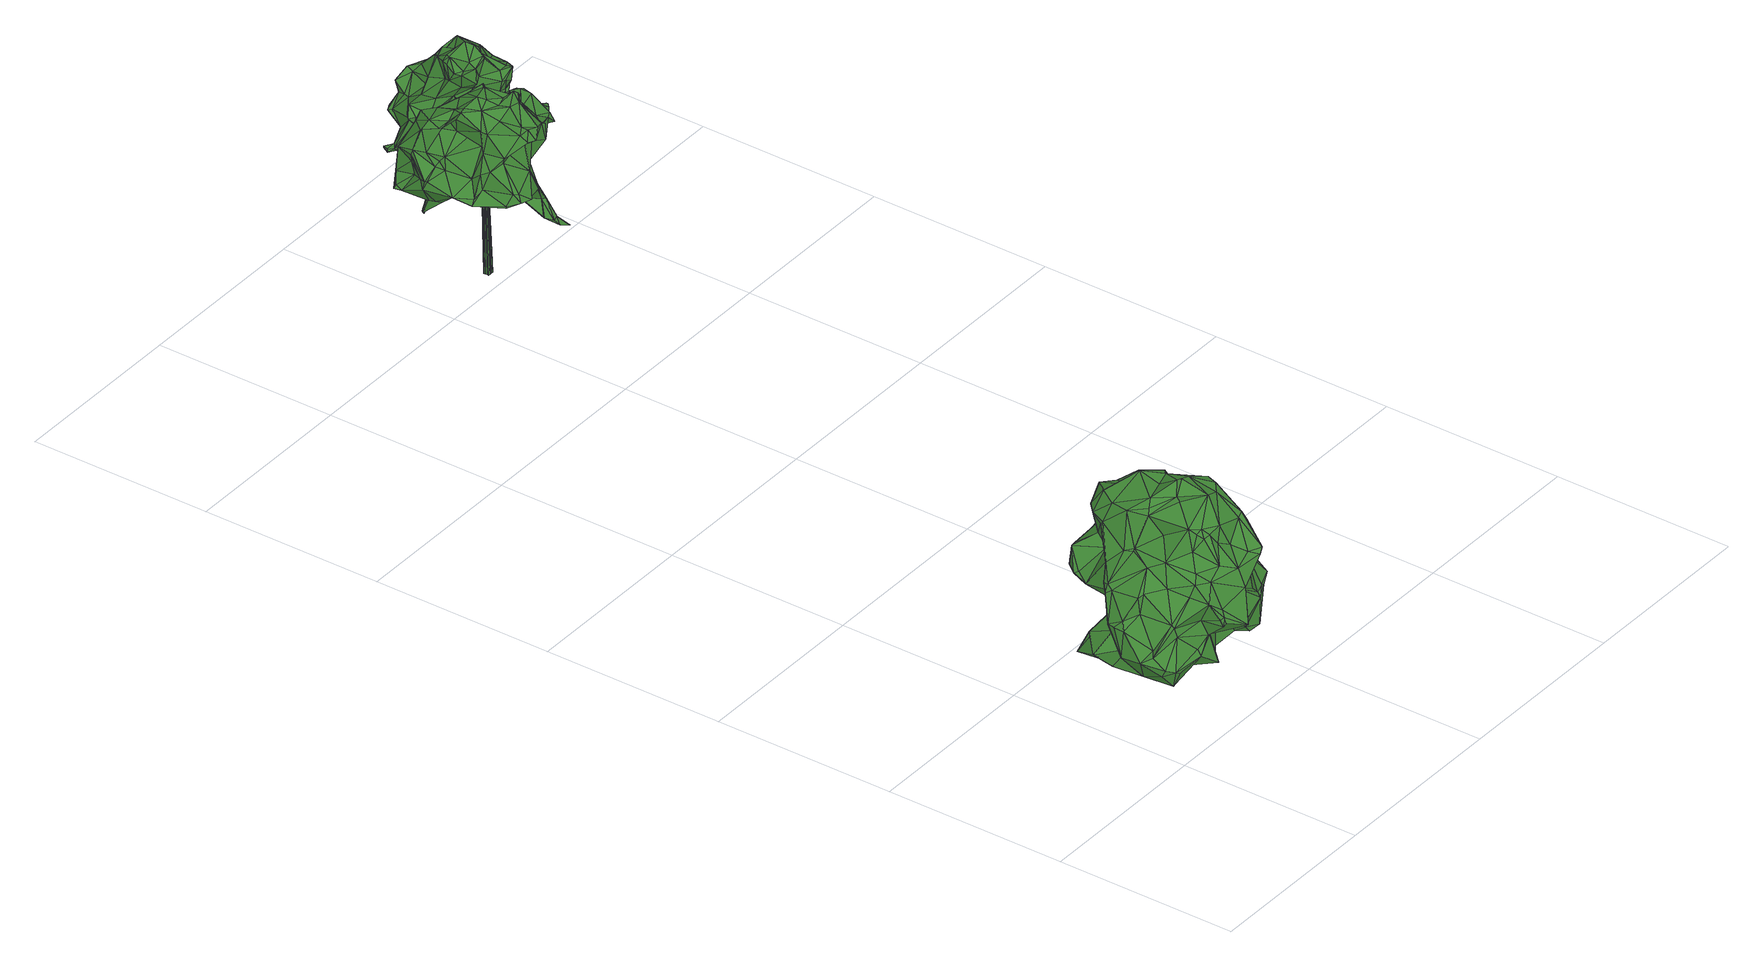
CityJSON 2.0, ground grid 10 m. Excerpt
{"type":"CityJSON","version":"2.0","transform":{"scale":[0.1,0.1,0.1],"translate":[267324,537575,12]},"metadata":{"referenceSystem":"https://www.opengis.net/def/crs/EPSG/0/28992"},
"CityObjects":{
"tree1":{"type":"SolitaryVegetationObject","attributes":{"gtid":351,"crown_width_m":9.29,"crown_median_z":18.69,"crown_r50_m":0.373,"crown_porosity":0.891,"trunk_H_m":5.78,"trunk_DBH_m":0.396,"trunk_radius_m":0.198,"trunk_base_height_m":12.91,"original_gtid":"392"},"geometry":[{"type":"Solid","lod":"3","boundaries":[[[[0,1,2]],[[3,4,5]],[[6,7,8]],[[5,4,9]],[[10,11,12]],[[13,14,15]],[[16,9,17]],[[16,5,9]],[[18,19,20]],[[21,22,23]],[[24,25,26]],[[27,28,29]],[[30,31,32]],[[33,34,35]],[[36,37,38]],[[39,40,41]],[[42,43,44]],[[45,46,47]],[[48,6,49]],[[50,51,52]],[[53,35,54]],[[9,4,21]],[[54,35,34]],[[3,55,21]],[[24,56,57]],[[19,18,58]],[[59,60,61]],[[62,63,64]],[[65,55,66]],[[66,55,3]],[[67,68,69]],[[67,69,70]],[[26,25,71]],[[72,71,25]],[[73,5,16]],[[73,74,75]],[[76,63,62]],[[77,23,78]],[[77,78,79]],[[57,61,24]],[[80,14,81]],[[45,82,62]],[[46,73,16]],[[83,48,49]],[[83,49,84]],[[85,86,87]],[[88,89,90]],[[91,92,93]],[[94,33,53]],[[92,91,15]],[[75,64,95]],[[87,96,97]],[[32,10,98]],[[99,100,101]],[[99,101,102]],[[103,104,105]],[[106,20,19]],[[45,62,74]],[[107,108,109]],[[110,111,112]],[[109,113,114]],[[2,115,116]],[[12,11,43]],[[117,118,119]],[[91,119,118]],[[73,46,74]],[[74,46,45]],[[71,102,104]],[[71,104,26]],[[120,121,99]],[[122,90,31]],[[14,123,92]],[[124,125,120]],[[126,127,67]],[[128,129,130]],[[15,118,54]],[[131,111,81]],[[36,132,83]],[[133,19,134]],[[19,133,106]],[[74,64,75]],[[74,62,64]],[[65,66,75]],[[135,106,136]],[[107,135,136]],[[137,57,56]],[[138,22,21]],[[138,21,55]],[[104,139,140]],[[141,142,39]],[[40,39,142]],[[143,144,145]],[[146,43,42]],[[147,18,148]],[[149,150,151]],[[56,152,153]],[[26,103,24]],[[154,57,137]],[[155,127,140]],[[56,24,103]],[[156,157,48]],[[14,92,15]],[[84,49,6]],[[147,58,18]],[[147,158,58]],[[159,158,147]],[[160,161,162]],[[42,163,164]],[[44,163,42]],[[128,45,47]],[[165,166,134]],[[6,8,84]],[[37,8,7]],[[167,108,72]],[[134,19,165]],[[32,98,30]],[[8,36,84]],[[168,88,122]],[[160,88,168]],[[110,169,28]],[[27,110,28]],[[36,8,37]],[[75,170,73]],[[96,171,38]],[[97,38,37]],[[96,38,97]],[[44,43,172]],[[171,96,87]],[[40,143,145]],[[158,144,173]],[[146,12,43]],[[84,36,83]],[[94,118,174]],[[80,81,27]],[[175,144,158]],[[28,149,29]],[[149,28,169]],[[29,176,80]],[[80,27,29]],[[177,178,179]],[[13,131,81]],[[180,181,65]],[[82,128,130]],[[138,114,113]],[[182,86,130]],[[183,1,184]],[[134,120,133]],[[185,186,119]],[[117,119,186]],[[39,41,187]],[[21,4,3]],[[61,60,79]],[[104,102,139]],[[124,120,134]],[[188,189,187]],[[187,124,39]],[[34,190,131]],[[17,30,191]],[[17,191,16]],[[177,52,51]],[[21,23,9]],[[81,14,13]],[[52,177,85]],[[54,34,192]],[[13,54,192]],[[172,90,89]],[[193,98,194]],[[156,195,157]],[[99,133,120]],[[196,145,144]],[[110,197,169]],[[52,198,50]],[[85,198,52]],[[59,79,60]],[[102,71,72]],[[140,105,104]],[[140,126,105]],[[162,69,68]],[[109,167,113]],[[116,199,200]],[[33,94,174]],[[191,193,47]],[[201,178,202]],[[201,202,41]],[[203,196,175]],[[203,175,178]],[[140,127,126]],[[50,198,204]],[[97,204,198]],[[2,50,115]],[[50,204,115]],[[203,145,196]],[[151,150,205]],[[20,206,148]],[[44,207,33]],[[89,207,44]],[[11,172,43]],[[164,208,209]],[[54,13,15]],[[122,210,168]],[[151,205,211]],[[70,69,161]],[[168,23,212]],[[44,172,89]],[[213,101,214]],[[179,76,62]],[[14,215,123]],[[17,216,31]],[[17,31,30]],[[11,32,172]],[[40,145,203]],[[2,217,50]],[[150,169,197]],[[218,100,205]],[[212,154,161]],[[218,205,150]],[[182,129,219]],[[82,45,128]],[[51,202,178]],[[10,12,194]],[[79,113,167]],[[220,25,24]],[[93,221,119]],[[93,119,91]],[[220,167,25]],[[18,20,148]],[[76,179,222]],[[178,222,179]],[[186,185,223]],[[189,224,211]],[[151,211,224]],[[26,104,103]],[[33,207,190]],[[199,6,48]],[[199,116,6]],[[141,166,165]],[[211,225,226]],[[186,223,227]],[[160,207,88]],[[228,207,160]],[[190,207,228]],[[151,224,149]],[[227,164,229]],[[227,223,164]],[[94,53,118]],[[176,189,157]],[[230,108,107]],[[177,51,178]],[[116,7,6]],[[204,37,115]],[[75,231,65]],[[232,175,158]],[[106,133,136]],[[233,136,133]],[[27,111,110]],[[78,113,79]],[[32,31,90]],[[102,233,99]],[[233,133,99]],[[168,212,160]],[[131,192,234]],[[13,192,131]],[[191,98,193]],[[11,10,32]],[[172,32,90]],[[211,125,189]],[[187,189,125]],[[235,200,157]],[[227,229,163]],[[132,36,93]],[[209,185,221]],[[223,185,209]],[[161,69,162]],[[132,93,92]],[[177,236,130]],[[65,231,180]],[[171,237,38]],[[87,97,198]],[[87,198,85]],[[175,196,144]],[[102,101,139]],[[137,153,154]],[[238,109,180]],[[204,97,37]],[[33,190,34]],[[130,236,82]],[[183,184,188]],[[163,44,117]],[[2,1,217]],[[105,239,103]],[[152,103,239]],[[157,240,235]],[[152,70,153]],[[126,70,152]],[[153,70,154]],[[212,23,77]],[[212,77,79]],[[50,217,51]],[[156,215,241]],[[88,207,89]],[[103,152,56]],[[179,236,177]],[[123,83,242]],[[83,132,242]],[[80,156,241]],[[163,117,186]],[[227,163,186]],[[164,163,229]],[[63,76,243]],[[102,72,233]],[[72,136,233]],[[124,134,166]],[[124,166,39]],[[109,135,107]],[[243,159,244]],[[232,243,76]],[[232,76,175]],[[114,181,109]],[[114,138,181]],[[135,109,238]],[[10,194,98]],[[215,80,241]],[[215,14,80]],[[193,194,12]],[[193,12,128]],[[160,212,161]],[[228,160,162]],[[228,162,190]],[[176,195,80]],[[17,9,216]],[[0,2,116]],[[128,47,193]],[[48,83,123]],[[88,90,122]],[[135,206,106]],[[106,206,20]],[[56,153,137]],[[138,113,78]],[[76,222,175]],[[23,210,216]],[[62,82,179]],[[41,202,1]],[[1,202,217]],[[51,217,202]],[[92,242,132]],[[123,242,92]],[[82,236,179]],[[116,115,7]],[[0,245,1]],[[164,237,42]],[[209,237,164]],[[42,237,171]],[[146,42,171]],[[140,246,155]],[[150,246,214]],[[150,214,218]],[[246,150,197]],[[246,197,155]],[[223,208,164]],[[173,141,165]],[[173,165,58]],[[19,58,165]],[[158,173,58]],[[63,243,64]],[[159,243,158]],[[142,173,143]],[[142,143,40]],[[144,143,173]],[[219,129,128]],[[232,158,243]],[[148,231,147]],[[180,231,148]],[[55,65,181]],[[109,181,180]],[[36,247,221]],[[38,247,36]],[[209,247,237]],[[38,237,247]],[[180,148,238]],[[55,181,138]],[[135,238,206]],[[148,206,238]],[[171,219,146]],[[131,190,162]],[[131,162,68]],[[183,41,1]],[[80,195,156]],[[230,136,72]],[[230,107,136]],[[29,224,176]],[[23,22,78]],[[34,234,192]],[[131,234,34]],[[230,72,108]],[[248,118,117]],[[91,118,15]],[[209,208,223]],[[175,222,178]],[[154,70,161]],[[201,40,203]],[[221,185,119]],[[189,188,157]],[[213,249,140]],[[214,249,213]],[[173,142,141]],[[141,39,166]],[[183,188,187]],[[221,93,36]],[[37,7,115]],[[205,100,225]],[[205,225,211]],[[182,219,171]],[[68,67,131]],[[140,139,101]],[[213,140,101]],[[154,212,59]],[[214,101,218]],[[100,218,101]],[[178,201,203]],[[70,250,67]],[[126,67,250]],[[70,126,250]],[[176,157,195]],[[156,123,215]],[[48,123,156]],[[248,117,44]],[[33,35,53]],[[72,25,167]],[[251,125,226]],[[120,125,251]],[[118,53,54]],[[176,224,189]],[[149,224,29]],[[149,169,150]],[[61,167,220]],[[61,220,24]],[[33,174,44]],[[246,249,214]],[[246,140,249]],[[79,167,61]],[[167,109,108]],[[221,247,209]],[[130,86,177]],[[85,177,86]],[[130,129,182]],[[171,86,182]],[[87,86,171]],[[157,188,240]],[[61,57,59]],[[100,120,225]],[[138,78,22]],[[183,187,41]],[[41,40,201]],[[23,216,9]],[[81,111,27]],[[131,67,111]],[[12,146,219]],[[219,128,12]],[[31,210,122]],[[168,210,23]],[[31,216,210]],[[212,79,59]],[[75,66,170]],[[127,112,67]],[[67,112,111]],[[112,197,110]],[[48,157,200]],[[199,48,200]],[[16,191,46]],[[30,98,191]],[[200,0,116]],[[240,188,184]],[[200,235,0]],[[154,59,57]],[[191,47,46]],[[3,5,170]],[[3,170,66]],[[120,100,121]],[[99,121,100]],[[73,170,5]],[[159,147,244]],[[243,244,64]],[[64,244,95]],[[95,244,231]],[[75,95,231]],[[152,239,126]],[[231,244,147]],[[105,126,239]],[[225,120,226]],[[120,251,226]],[[226,125,211]],[[124,187,125]],[[112,127,155]],[[112,155,197]],[[248,174,118]],[[44,174,248]],[[0,235,245]],[[245,184,1]],[[245,235,184]],[[240,184,235]],[[252,253,254]],[[252,254,255]],[[255,254,256]],[[255,256,257]],[[256,254,258]],[[256,258,257]],[[254,253,259]],[[254,259,258]],[[259,253,260]],[[259,260,258]],[[258,260,261]],[[258,261,257]],[[260,253,262]],[[260,262,261]],[[261,262,263]],[[261,263,257]],[[263,262,264]],[[263,264,257]],[[262,253,265]],[[262,265,264]],[[264,265,266]],[[264,266,257]],[[265,253,267]],[[265,267,266]],[[266,267,268]],[[266,268,257]],[[267,253,269]],[[267,269,268]],[[268,269,270]],[[268,270,257]],[[269,253,271]],[[269,271,270]],[[270,271,272]],[[270,272,257]],[[272,271,273]],[[272,273,257]],[[271,253,274]],[[271,274,273]],[[273,274,275]],[[273,275,257]],[[274,253,276]],[[274,276,275]],[[275,276,277]],[[275,277,257]],[[276,253,278]],[[276,278,277]],[[277,278,279]],[[277,279,257]],[[278,253,252]],[[278,252,279]],[[279,252,255]],[[279,255,257]]]]}]},
"tree2":{"type":"SolitaryVegetationObject","attributes":{"gtid":387,"crown_width_m":6.81,"crown_median_z":19.6,"crown_r50_m":0.317,"crown_porosity":0.901,"trunk_H_m":6.36,"trunk_DBH_m":0.301,"trunk_radius_m":0.151,"trunk_base_height_m":13.24,"original_gtid":"434"},"geometry":[{"type":"MultiSurface","lod":"3","boundaries":[[[280,281,282]],[[283,284,285]],[[286,287,288]],[[289,290,291]],[[292,293,294]],[[295,296,297]],[[298,299,300]],[[301,302,303]],[[304,305,306]],[[307,308,309]],[[282,281,310]],[[290,311,291]],[[312,313,314]],[[315,299,316]],[[317,318,294]],[[319,320,321]],[[322,323,324]],[[325,326,312]],[[295,327,296]],[[328,292,329]],[[330,331,332]],[[333,334,335]],[[336,337,338]],[[339,287,298]],[[340,298,287]],[[294,293,317]],[[336,341,342]],[[343,344,345]],[[346,317,293]],[[347,294,348]],[[349,341,350]],[[351,352,353]],[[344,354,355]],[[334,280,335]],[[356,329,292]],[[357,358,359]],[[360,361,356]],[[302,362,303]],[[363,364,365]],[[342,341,349]],[[366,317,346]],[[367,340,368]],[[340,367,316]],[[333,369,334]],[[333,299,369]],[[370,346,328]],[[370,328,371]],[[307,372,308]],[[306,305,373]],[[356,374,360]],[[375,360,374]],[[339,300,376]],[[377,360,375]],[[377,375,310]],[[299,333,300]],[[378,379,380]],[[288,381,382]],[[369,281,334]],[[303,383,384]],[[322,385,323]],[[386,387,320]],[[331,380,379]],[[332,331,379]],[[354,325,388]],[[389,388,325]],[[352,390,391]],[[392,324,393]],[[340,287,286]],[[335,394,376]],[[323,395,396]],[[347,397,398]],[[281,280,334]],[[399,400,326]],[[401,402,403]],[[345,344,355]],[[317,378,404]],[[300,335,376]],[[300,333,335]],[[405,318,404]],[[406,407,408]],[[291,409,384]],[[410,411,412]],[[413,392,396]],[[302,414,415]],[[310,375,416]],[[378,317,366]],[[378,366,417]],[[396,393,324]],[[323,396,324]],[[299,418,369]],[[380,419,420]],[[363,358,421]],[[417,422,378]],[[423,424,425]],[[423,425,280]],[[338,350,341]],[[374,356,426]],[[326,313,312]],[[328,346,293]],[[328,293,292]],[[427,428,390]],[[427,429,428]],[[346,370,430]],[[336,338,341]],[[364,421,365]],[[306,431,398]],[[432,288,382]],[[318,405,348]],[[392,433,324]],[[392,393,396]],[[434,371,322]],[[351,353,283]],[[351,422,352]],[[415,303,362]],[[297,435,295]],[[355,412,345]],[[345,412,343]],[[343,412,411]],[[436,437,424]],[[302,415,362]],[[285,284,438]],[[392,413,319]],[[439,315,440]],[[441,442,443]],[[444,445,350]],[[446,434,319]],[[447,448,360]],[[355,290,388]],[[328,448,371]],[[287,339,449]],[[287,449,288]],[[446,371,434]],[[446,450,371]],[[451,452,372]],[[453,454,455]],[[430,370,450]],[[410,325,411]],[[456,402,401]],[[399,290,289]],[[415,399,303]],[[430,454,346]],[[453,455,457]],[[453,457,427]],[[421,364,363]],[[289,291,383]],[[291,384,383]],[[433,392,319]],[[297,296,458]],[[459,375,304]],[[291,311,460]],[[401,461,309]],[[378,380,420]],[[373,305,356]],[[301,303,384]],[[356,305,304]],[[462,458,463]],[[297,458,462]],[[464,465,452]],[[466,398,467]],[[348,405,330]],[[288,376,468]],[[443,469,332]],[[458,365,470]],[[471,326,456]],[[432,382,357]],[[408,472,406]],[[469,330,332]],[[301,473,414]],[[430,450,455]],[[282,416,337]],[[310,416,282]],[[432,286,288]],[[459,304,474]],[[357,382,381]],[[437,436,342]],[[475,386,314]],[[463,473,462]],[[366,454,417]],[[336,342,436]],[[310,476,377]],[[477,451,464]],[[447,360,377]],[[447,377,323]],[[410,388,290]],[[412,388,410]],[[460,478,479]],[[399,415,400]],[[480,308,403]],[[481,452,482]],[[343,411,344]],[[483,283,353]],[[420,419,331]],[[298,340,299]],[[326,410,290]],[[326,290,399]],[[354,411,325]],[[409,291,460]],[[437,484,424]],[[389,424,484]],[[455,454,430]],[[307,386,372]],[[475,372,386]],[[375,374,304]],[[368,440,315]],[[462,435,297]],[[380,331,419]],[[428,387,386]],[[428,386,307]],[[398,431,347]],[[373,347,431]],[[438,284,483]],[[483,284,283]],[[485,486,452]],[[485,452,389]],[[444,350,467]],[[357,487,463]],[[488,463,487]],[[285,438,441]],[[285,441,443]],[[408,444,472]],[[480,403,487]],[[381,480,487]],[[489,381,468]],[[473,456,401]],[[352,453,427]],[[396,440,368]],[[301,456,473]],[[490,388,491]],[[401,456,461]],[[460,479,492]],[[460,492,409]],[[308,401,403]],[[348,294,318]],[[395,440,396]],[[439,440,395]],[[459,416,375]],[[443,472,469]],[[472,467,469]],[[444,467,472]],[[405,404,493]],[[282,423,280]],[[316,367,315]],[[368,315,367]],[[459,466,416]],[[490,452,451]],[[368,340,494]],[[398,397,467]],[[467,397,330]],[[482,452,486]],[[346,454,366]],[[427,390,352]],[[416,495,337]],[[352,422,453]],[[311,451,477]],[[490,451,311]],[[450,370,371]],[[433,319,434]],[[369,418,476]],[[328,329,361]],[[473,463,488]],[[374,426,304]],[[446,455,450]],[[455,446,496]],[[386,480,489]],[[489,480,381]],[[288,468,381]],[[381,487,357]],[[386,489,468]],[[386,468,314]],[[455,496,457]],[[416,466,495]],[[411,354,344]],[[390,497,498]],[[329,356,361]],[[448,328,361]],[[464,460,477]],[[311,477,460]],[[406,472,499]],[[451,372,464]],[[445,408,481]],[[496,429,427]],[[321,429,496]],[[357,463,470]],[[469,467,330]],[[391,390,498]],[[391,498,353]],[[462,320,435]],[[462,401,308]],[[309,308,401]],[[398,466,306]],[[459,306,466]],[[413,396,368]],[[351,379,422]],[[500,327,295]],[[422,379,378]],[[321,320,387]],[[402,487,403]],[[490,491,452]],[[319,413,320]],[[435,320,413]],[[496,446,321]],[[319,321,446]],[[434,322,433]],[[371,385,322]],[[324,433,322]],[[315,418,299]],[[439,418,315]],[[435,501,295]],[[385,447,323]],[[480,386,320]],[[385,448,447]],[[371,448,385]],[[377,418,439]],[[377,476,418]],[[431,306,373]],[[408,407,481]],[[443,499,472]],[[332,502,443]],[[379,502,332]],[[406,499,478]],[[283,502,351]],[[285,502,283]],[[285,443,502]],[[309,461,492]],[[351,502,379]],[[390,478,497]],[[358,363,365]],[[331,330,405]],[[405,493,331]],[[448,361,360]],[[330,397,348]],[[492,479,478]],[[479,442,498]],[[497,478,479]],[[327,286,432]],[[500,286,327]],[[500,340,286]],[[281,369,476]],[[281,476,310]],[[376,288,449]],[[376,449,339]],[[471,401,313]],[[335,425,394]],[[424,394,425]],[[456,461,471]],[[461,401,471]],[[471,313,326]],[[421,470,365]],[[496,427,457]],[[399,289,383]],[[399,383,303]],[[473,401,462]],[[488,503,414]],[[301,414,302]],[[415,414,503]],[[488,402,456]],[[480,504,308]],[[326,325,410]],[[456,326,400]],[[503,456,400]],[[503,488,456]],[[415,503,400]],[[280,425,335]],[[292,373,356]],[[347,373,294]],[[292,294,373]],[[317,404,318]],[[482,349,445]],[[314,468,376]],[[314,394,424]],[[488,487,402]],[[338,337,495]],[[327,365,296]],[[365,458,296]],[[387,428,429]],[[321,387,429]],[[490,311,290]],[[355,490,290]],[[473,488,414]],[[355,354,388]],[[443,442,499]],[[390,428,478]],[[307,478,428]],[[422,417,453]],[[282,505,423]],[[432,359,327]],[[337,336,505]],[[337,505,282]],[[355,388,490]],[[377,395,323]],[[452,407,464]],[[389,325,312]],[[357,359,432]],[[452,481,407]],[[424,423,505]],[[424,505,436]],[[436,505,336]],[[467,506,466]],[[466,506,495]],[[506,338,495]],[[506,350,338]],[[467,350,506]],[[314,424,507]],[[483,441,438]],[[377,439,395]],[[304,426,356]],[[444,408,445]],[[445,481,482]],[[475,314,313]],[[389,491,388]],[[452,491,389]],[[492,461,409]],[[384,409,461]],[[384,461,301]],[[424,389,507]],[[453,417,454]],[[349,484,342]],[[349,482,484]],[[342,484,437]],[[482,486,484]],[[306,474,304]],[[459,474,306]],[[358,357,470]],[[358,470,421]],[[458,470,463]],[[372,465,464]],[[452,465,372]],[[314,376,394]],[[331,508,420]],[[352,391,353]],[[493,508,331]],[[378,508,493]],[[299,340,316]],[[300,339,298]],[[295,501,500]],[[348,397,347]],[[498,442,483]],[[441,483,442]],[[320,504,480]],[[320,462,504]],[[309,509,307]],[[478,307,509]],[[492,509,309]],[[492,478,509]],[[420,508,378]],[[313,372,475]],[[483,353,498]],[[406,478,510]],[[464,406,510]],[[464,510,460]],[[460,510,478]],[[494,501,413]],[[494,413,368]],[[340,501,494]],[[500,501,340]],[[365,327,359]],[[365,359,358]],[[350,445,349]],[[462,308,504]],[[493,404,378]],[[308,372,401]],[[313,401,372]],[[355,388,412]],[[485,511,486]],[[486,511,484]],[[484,511,485]],[[484,485,389]],[[501,435,512]],[[413,512,435]],[[501,512,413]],[[479,498,497]],[[478,499,442]],[[478,442,479]],[[314,507,312]],[[312,507,389]],[[406,464,407]],[[301,461,456]],[[513,514,515]],[[513,515,516]],[[515,514,517]],[[515,517,516]],[[514,518,519]],[[514,519,517]],[[519,518,520]],[[519,520,517]],[[517,520,521]],[[517,521,516]],[[520,518,522]],[[520,522,521]],[[521,522,523]],[[521,523,516]],[[522,518,524]],[[522,524,523]],[[524,518,525]],[[524,525,523]],[[523,525,526]],[[523,526,516]],[[525,518,527]],[[525,527,526]],[[526,527,528]],[[526,528,516]],[[527,518,529]],[[527,529,528]],[[529,518,530]],[[529,530,528]],[[528,530,531]],[[528,531,516]],[[531,530,532]],[[531,532,516]],[[530,518,533]],[[530,533,532]],[[532,533,534]],[[532,534,516]],[[533,518,535]],[[533,535,534]],[[535,518,536]],[[535,536,534]],[[536,518,514]],[[536,514,534]],[[534,514,513]],[[534,513,516]]]}]},
"tree3":{"type":"SolitaryVegetationObject","attributes":{"gtid":416,"crown_width_m":6.06,"crown_median_z":17.78,"crown_r50_m":0.305,"crown_porosity":0.917,"trunk_H_m":4.69,"trunk_DBH_m":0.214,"trunk_radius_m":0.107,"trunk_base_height_m":13.09,"original_gtid":"472"},"geometry":[{"type":"MultiSurface","lod":"3","boundaries":[[[537,538,539]],[[540,541,542]],[[543,542,541]],[[544,545,546]],[[544,546,547]],[[548,549,550]],[[551,552,553]],[[554,546,545]],[[555,556,557]],[[558,559,560]],[[561,562,563]],[[564,562,561]],[[565,566,567]],[[541,566,565]],[[568,569,555]],[[570,571,572]],[[573,574,538]],[[575,576,577]],[[578,579,580]],[[581,582,583]],[[584,585,586]],[[587,585,584]],[[588,589,590]],[[591,589,588]],[[592,593,594]],[[571,595,596]],[[572,597,570]],[[598,599,600]],[[601,600,599]],[[597,602,603]],[[604,605,606]],[[605,538,606]],[[607,608,591]],[[609,610,581]],[[579,578,611]],[[612,613,614]],[[615,614,613]],[[616,617,618]],[[617,616,619]],[[620,546,621]],[[622,623,624]],[[622,624,625]],[[626,627,628]],[[598,629,630]],[[631,632,567]],[[554,578,633]],[[634,635,636]],[[637,636,635]],[[638,639,640]],[[634,639,638]],[[542,625,553]],[[606,538,574]],[[539,641,642]],[[643,572,644]],[[598,630,645]],[[646,647,648]],[[570,647,646]],[[649,627,626]],[[650,651,583]],[[641,539,605]],[[652,552,551]],[[653,552,652]],[[582,650,583]],[[654,558,655]],[[640,656,657]],[[578,580,633]],[[595,658,659]],[[653,652,660]],[[604,631,653]],[[661,662,549]],[[663,664,665]],[[545,666,611]],[[667,611,666]],[[615,668,614]],[[538,537,573]],[[625,542,622]],[[549,662,669]],[[670,661,548]],[[671,660,652]],[[672,673,674]],[[675,676,677]],[[678,679,680]],[[601,629,600]],[[558,681,682]],[[672,683,673]],[[545,544,666]],[[684,666,544]],[[617,685,686]],[[682,633,687]],[[595,688,689]],[[690,638,646]],[[640,657,658]],[[640,658,689]],[[578,554,545]],[[638,640,689]],[[691,674,629]],[[672,674,691]],[[692,693,694]],[[695,590,696]],[[697,698,665]],[[699,700,701]],[[689,658,595]],[[702,703,704]],[[657,569,658]],[[658,569,568]],[[705,706,680]],[[656,556,555]],[[556,707,708]],[[553,625,548]],[[614,668,709]],[[602,573,537]],[[553,548,550]],[[611,578,545]],[[710,711,712]],[[629,601,599]],[[713,714,577]],[[577,707,713]],[[674,630,629]],[[690,634,638]],[[569,657,656]],[[637,679,636]],[[634,636,679]],[[621,681,558]],[[704,715,716]],[[621,546,554]],[[576,624,623]],[[667,666,564]],[[667,602,539]],[[537,539,602]],[[670,548,717]],[[718,719,720]],[[618,721,722]],[[716,560,559]],[[723,543,565]],[[723,565,724]],[[549,548,661]],[[701,592,594]],[[577,725,707]],[[604,574,643]],[[606,574,604]],[[726,724,632]],[[727,650,728]],[[727,729,650]],[[620,560,730]],[[675,609,676]],[[699,701,594]],[[632,724,567]],[[565,543,541]],[[731,732,702]],[[733,720,734]],[[618,722,544]],[[735,736,737]],[[735,738,736]],[[682,681,633]],[[739,740,711]],[[641,605,741]],[[742,743,612]],[[613,612,743]],[[613,743,742]],[[676,744,677]],[[745,744,676]],[[746,635,563]],[[554,633,681]],[[681,621,554]],[[705,680,747]],[[685,546,620]],[[631,566,653]],[[599,598,748]],[[645,748,598]],[[667,579,611]],[[667,580,579]],[[718,737,749]],[[718,749,750]],[[718,750,739]],[[703,702,732]],[[703,732,751]],[[735,617,738]],[[620,621,558]],[[752,753,587]],[[599,748,629]],[[711,740,712]],[[685,617,547]],[[603,602,564]],[[603,564,561]],[[754,755,756]],[[645,757,748]],[[748,757,629]],[[684,758,562]],[[622,543,759]],[[649,700,630]],[[564,666,684]],[[696,760,695]],[[573,572,643]],[[560,693,730]],[[761,762,652]],[[761,652,763]],[[576,759,577]],[[764,752,586]],[[569,656,555]],[[609,581,591]],[[623,759,576]],[[685,547,546]],[[671,765,660]],[[751,700,626]],[[766,684,767]],[[766,767,710]],[[671,652,762]],[[671,762,655]],[[626,703,751]],[[628,703,626]],[[672,691,683]],[[582,768,736]],[[709,716,559]],[[673,683,649]],[[769,770,587]],[[634,679,639]],[[547,619,767]],[[558,682,655]],[[617,692,738]],[[538,605,539]],[[667,642,580]],[[539,642,667]],[[669,762,761]],[[696,651,771]],[[710,772,711]],[[731,654,662]],[[751,731,701]],[[731,751,732]],[[707,725,708]],[[558,560,620]],[[701,662,592]],[[627,649,683]],[[663,726,664]],[[765,671,741]],[[773,696,771]],[[685,620,730]],[[761,774,669]],[[553,540,542]],[[563,775,561]],[[567,566,631]],[[706,705,695]],[[706,695,760]],[[686,692,617]],[[576,575,776]],[[576,776,624]],[[764,777,778]],[[702,613,742]],[[756,764,779]],[[730,693,780]],[[564,602,667]],[[754,781,618]],[[707,556,678]],[[653,660,765]],[[727,728,594]],[[715,627,683]],[[573,597,572]],[[605,765,741]],[[602,597,573]],[[699,782,683]],[[782,699,594]],[[738,683,782]],[[738,782,736]],[[736,782,582]],[[607,747,637]],[[747,680,637]],[[702,709,668]],[[583,696,589]],[[551,553,763]],[[652,551,763]],[[563,783,746]],[[731,662,701]],[[580,642,633]],[[630,674,649]],[[591,608,745]],[[716,693,560]],[[740,739,784]],[[639,679,678]],[[726,632,664]],[[649,674,673]],[[785,664,786]],[[618,767,684]],[[750,608,607]],[[787,766,710]],[[787,783,766]],[[591,588,590]],[[629,788,691]],[[609,591,676]],[[680,789,678]],[[706,789,680]],[[706,760,789]],[[715,693,716]],[[695,705,607]],[[705,747,607]],[[676,591,745]],[[604,643,644]],[[616,618,781]],[[718,790,791]],[[654,742,792]],[[773,789,696]],[[713,789,773]],[[760,696,789]],[[707,789,713]],[[707,678,789]],[[742,731,702]],[[775,634,690]],[[577,759,725]],[[775,563,635]],[[775,635,634]],[[617,777,721]],[[641,741,671]],[[615,702,668]],[[604,765,605]],[[765,604,653]],[[659,698,697]],[[643,574,573]],[[591,695,607]],[[677,744,608]],[[758,769,562]],[[683,691,788]],[[683,788,699]],[[629,757,788]],[[699,788,757]],[[782,728,582]],[[600,629,598]],[[735,737,718]],[[632,631,786]],[[726,723,724]],[[759,623,622]],[[708,723,726]],[[759,723,708]],[[745,608,744]],[[730,686,685]],[[730,780,686]],[[656,678,556]],[[596,785,571]],[[547,617,619]],[[708,663,557]],[[557,556,708]],[[597,793,570]],[[603,793,597]],[[603,561,793]],[[669,774,549]],[[590,695,591]],[[701,700,751]],[[776,575,729]],[[714,575,577]],[[592,670,593]],[[670,592,661]],[[661,592,662]],[[756,779,754]],[[779,794,754]],[[653,540,552]],[[662,762,795]],[[669,795,762]],[[669,662,795]],[[787,712,783]],[[710,712,787]],[[779,718,794]],[[624,717,625]],[[548,625,717]],[[778,718,779]],[[778,779,764]],[[702,704,709]],[[639,678,656]],[[639,656,640]],[[697,665,785]],[[703,628,704]],[[628,715,704]],[[709,704,716]],[[750,749,608]],[[773,771,713]],[[584,752,587]],[[649,626,700]],[[590,589,696]],[[717,624,796]],[[756,752,764]],[[584,586,752]],[[713,771,714]],[[776,796,624]],[[731,742,654]],[[762,654,655]],[[762,662,654]],[[688,570,647]],[[697,596,659]],[[595,659,596]],[[568,659,658]],[[715,683,694]],[[780,693,692]],[[793,561,648]],[[583,589,581]],[[550,549,774]],[[715,694,693]],[[628,627,715]],[[749,610,609]],[[586,777,764]],[[659,568,698]],[[552,797,553]],[[711,772,790]],[[791,790,772]],[[558,792,612]],[[587,753,756]],[[694,738,692]],[[750,607,784]],[[596,697,785]],[[604,644,631]],[[798,631,644]],[[798,644,572]],[[555,698,568]],[[557,698,555]],[[543,622,542]],[[737,736,768]],[[610,737,768]],[[694,683,738]],[[777,733,778]],[[780,692,686]],[[571,785,572]],[[757,645,700]],[[630,700,645]],[[718,781,794]],[[608,675,677]],[[757,700,699]],[[608,609,675]],[[749,609,608]],[[702,615,613]],[[786,631,798]],[[786,798,799]],[[799,798,785]],[[786,799,785]],[[572,785,798]],[[698,557,663]],[[698,663,665]],[[593,727,594]],[[727,593,729]],[[729,593,670]],[[767,619,616]],[[708,726,663]],[[680,679,637]],[[595,800,570]],[[571,570,800]],[[571,800,595]],[[785,665,664]],[[755,754,769]],[[794,781,754]],[[684,562,564]],[[783,563,562]],[[783,562,766]],[[766,562,684]],[[582,728,650]],[[642,687,633]],[[786,664,632]],[[547,767,544]],[[801,769,618]],[[782,594,728]],[[793,647,570]],[[739,790,718]],[[689,688,638]],[[769,754,618]],[[581,768,582]],[[777,617,735]],[[755,769,587]],[[586,721,777]],[[610,749,737]],[[746,712,740]],[[783,712,746]],[[591,581,589]],[[734,720,719]],[[654,792,558]],[[734,719,718]],[[612,614,802]],[[618,544,767]],[[709,613,614]],[[802,614,613]],[[802,613,709]],[[561,775,648]],[[612,792,742]],[[756,753,752]],[[708,725,759]],[[587,756,755]],[[735,718,733]],[[733,718,720]],[[735,733,777]],[[646,648,690]],[[775,690,648]],[[648,647,793]],[[684,544,758]],[[688,647,646]],[[575,771,651]],[[586,585,722]],[[770,722,585]],[[587,770,585]],[[637,635,803]],[[746,803,635]],[[746,740,803]],[[722,758,544]],[[770,769,758]],[[770,758,722]],[[722,721,586]],[[729,651,650]],[[575,651,729]],[[616,781,718]],[[778,733,734]],[[778,734,718]],[[711,790,739]],[[696,583,651]],[[714,771,575]],[[610,768,581]],[[724,565,567]],[[553,804,540]],[[797,804,553]],[[655,687,671]],[[642,641,687]],[[641,671,687]],[[682,687,655]],[[710,616,772]],[[619,772,616]],[[684,766,618]],[[709,559,802]],[[559,558,802]],[[612,802,558]],[[767,616,710]],[[617,721,618]],[[759,543,723]],[[541,540,566]],[[653,566,540]],[[797,805,804]],[[540,804,805]],[[552,805,797]],[[540,805,552]],[[750,784,739]],[[637,803,784]],[[740,784,803]],[[607,637,784]],[[670,717,796]],[[670,796,729]],[[638,688,646]],[[776,729,796]],[[688,595,570]],[[801,618,766]],[[769,766,562]],[[801,766,769]],[[791,616,718]],[[772,616,791]],[[763,774,761]],[[550,774,553]],[[763,553,774]],[[806,807,808]],[[806,808,809]],[[809,808,810]],[[808,807,811]],[[808,811,810]],[[810,811,812]],[[811,807,813]],[[811,813,812]],[[813,807,814]],[[813,814,812]],[[812,814,815]],[[812,815,810]],[[814,807,816]],[[814,816,815]],[[816,807,817]],[[816,817,815]],[[815,817,818]],[[815,818,810]],[[817,807,818]],[[807,819,818]],[[818,819,820]],[[818,820,810]],[[819,807,821]],[[819,821,820]],[[821,807,822]],[[821,822,820]],[[820,822,823]],[[820,823,810]],[[823,822,824]],[[823,824,810]],[[822,807,825]],[[822,825,824]],[[825,807,806]],[[825,806,824]],[[824,806,809]],[[824,809,810]]]}]}
},
"vertices":[
[38,18,64],[38,13,75],[25,24,64],[63,85,104],[63,87,101],[54,89,106],[17,17,46],[14,21,47],[14,23,43],[60,89,97],[28,85,70],[29,80,69],[25,76,69],[52,43,28],[46,34,41],[38,43,30],[43,86,101],[52,88,85],[79,39,112],[82,26,99],[83,41,105],[75,84,95],[77,83,94],[68,89,80],[100,74,66],[102,66,66],[107,63,64],[68,26,44],[69,23,42],[68,20,41],[37,91,80],[51,94,76],[34,92,69],[49,74,41],[55,72,35],[48,71,32],[15,35,38],[7,31,51],[7,42,50],[60,12,84],[53,18,87],[43,16,84],[27,60,61],[29,71,70],[41,63,55],[36,74,99],[39,82,100],[37,76,97],[34,15,47],[20,17,44],[24,25,66],[30,32,81],[21,39,80],[45,69,31],[51,57,23],[69,73,111],[91,79,53],[89,77,67],[74,35,111],[84,75,70],[84,74,73],[86,75,72],[39,62,109],[44,53,111],[48,55,114],[72,64,113],[65,74,113],[78,51,55],[70,60,50],[70,61,50],[85,71,59],[105,55,70],[100,55,77],[45,80,110],[41,72,108],[59,69,118],[41,51,109],[69,71,85],[77,79,92],[81,72,76],[51,20,41],[56,39,44],[31,58,92],[22,22,34],[19,20,36],[18,40,79],[17,55,78],[11,44,68],[56,79,65],[48,75,68],[48,83,77],[33,50,34],[35,42,32],[23,41,36],[47,68,35],[61,59,113],[9,48,64],[9,42,64],[33,90,81],[93,35,73],[90,17,64],[93,37,63],[104,45,73],[102,66,60],[107,51,54],[99,54,51],[86,39,99],[91,48,87],[95,59,85],[89,59,93],[75,35,44],[65,42,46],[77,39,46],[83,72,92],[82,73,94],[12,27,53],[26,23,59],[27,57,43],[45,61,34],[27,53,35],[79,21,79],[83,29,68],[55,92,73],[31,25,39],[76,11,84],[62,13,71],[89,53,48],[86,45,40],[26,65,85],[19,61,79],[18,58,80],[65,54,39],[26,26,32],[90,29,89],[79,12,86],[86,45,98],[97,43,84],[88,79,54],[79,80,94],[101,42,55],[95,43,44],[67,22,90],[60,24,94],[56,26,100],[54,29,103],[53,27,99],[25,64,67],[70,48,117],[81,45,112],[73,15,40],[82,17,44],[77,12,43],[90,72,57],[88,74,55],[83,76,58],[87,41,39],[44,12,39],[41,15,56],[66,34,114],[64,48,119],[60,77,62],[69,63,65],[66,63,50],[25,66,44],[21,71,46],[78,25,98],[72,15,86],[95,61,85],[66,89,76],[72,23,44],[57,77,108],[10,52,64],[41,74,72],[63,25,102],[50,63,44],[49,33,104],[57,23,56],[28,42,90],[33,35,93],[33,53,94],[75,55,100],[75,67,106],[16,58,76],[44,10,70],[43,8,67],[19,58,35],[21,67,37],[60,8,75],[54,2,59],[59,6,58],[55,70,40],[42,81,87],[55,54,26],[39,74,83],[29,83,71],[47,16,42],[51,30,101],[81,35,43],[18,39,70],[34,17,50],[40,15,56],[42,24,86],[39,22,82],[48,30,93],[16,30,54],[86,16,59],[85,43,103],[51,68,53],[20,70,44],[12,62,41],[58,91,77],[75,10,60],[65,75,68],[91,41,62],[86,30,59],[42,21,42],[55,89,86],[36,23,76],[89,20,58],[22,62,73],[90,60,71],[18,55,34],[45,45,98],[17,75,35],[70,15,44],[83,15,61],[77,13,61],[20,72,38],[52,67,52],[22,70,45],[95,55,83],[69,61,114],[58,45,110],[101,41,81],[50,62,38],[40,6,64],[32,53,93],[21,57,52],[81,50,99],[95,65,60],[42,6,65],[45,16,40],[26,26,33],[57,46,113],[63,50,118],[40,8,67],[82,35,43],[21,48,45],[40,48,46],[83,46,53],[88,57,65],[78,17,61],[59,47,9],[58,48,9],[59,48,9],[59,49,67],[58,49,67],[57,49,67],[58,50,67],[59,49,9],[58,49,9],[57,51,67],[57,49,9],[56,51,67],[56,50,67],[56,49,9],[55,50,67],[56,48,9],[55,49,67],[56,47,9],[55,48,67],[56,46,9],[55,47,67],[56,47,67],[57,46,9],[57,47,67],[58,46,9],[58,47,67],[59,46,9],[58,48,67],
[137,484,96],[135,487,100],[127,490,90],[127,534,57],[121,534,46],[119,532,47],[163,498,92],[156,490,94],[166,493,91],[155,504,53],[153,496,53],[151,512,47],[111,527,101],[111,528,100],[105,528,92],[170,512,98],[178,516,92],[175,518,93],[148,497,101],[148,497,108],[151,486,99],[165,514,61],[170,513,59],[171,513,52],[128,519,94],[121,525,98],[120,520,83],[140,511,71],[152,512,70],[149,515,68],[128,501,99],[149,508,50],[149,487,65],[147,494,68],[148,491,77],[152,503,110],[153,501,109],[107,538,89],[105,529,89],[147,522,92],[154,511,92],[143,519,89],[140,526,104],[139,515,109],[143,524,105],[156,487,53],[156,493,55],[173,508,95],[117,527,103],[115,520,102],[102,520,74],[103,533,68],[111,523,62],[145,484,101],[139,485,102],[141,482,96],[124,483,74],[122,495,83],[120,498,73],[154,486,97],[154,501,104],[121,485,68],[125,479,70],[156,473,43],[151,475,45],[153,477,44],[120,537,97],[108,517,85],[101,518,80],[121,485,67],[113,499,67],[123,539,66],[125,539,68],[133,536,56],[150,478,47],[149,483,47],[116,519,102],[173,498,82],[183,505,83],[173,504,89],[126,515,107],[123,520,102],[170,511,57],[185,507,83],[185,508,83],[182,509,84],[115,541,87],[153,503,109],[151,505,108],[139,489,102],[124,537,101],[129,531,102],[144,507,67],[112,525,88],[125,517,103],[128,505,99],[153,485,89],[134,509,106],[108,540,74],[112,535,70],[104,537,68],[166,498,85],[170,492,87],[159,509,54],[157,513,54],[131,521,104],[147,503,83],[140,510,87],[154,488,53],[146,484,65],[131,526,68],[128,531,60],[152,521,107],[150,520,108],[146,488,92],[141,511,108],[149,518,108],[103,518,79],[112,514,82],[165,506,55],[165,506,56],[155,512,69],[160,509,73],[159,509,74],[108,531,83],[103,522,79],[126,509,67],[132,503,65],[121,506,67],[149,517,59],[156,489,53],[155,480,46],[154,480,45],[151,515,99],[166,513,61],[170,510,57],[126,502,89],[119,542,82],[145,500,106],[103,537,68],[102,537,68],[186,508,80],[121,541,80],[131,490,90],[140,485,78],[139,487,93],[124,520,101],[130,527,76],[136,512,74],[131,512,79],[125,537,97],[113,518,85],[170,495,91],[145,525,103],[141,526,102],[168,517,96],[126,481,74],[132,478,69],[121,533,45],[144,506,105],[149,507,106],[120,532,47],[127,525,58],[119,521,57],[115,502,67],[117,500,67],[136,526,98],[130,516,107],[129,521,105],[156,489,94],[128,535,98],[150,503,56],[141,493,63],[123,538,80],[124,537,92],[128,535,91],[160,510,66],[129,528,82],[178,515,89],[129,505,90],[139,513,57],[157,511,63],[163,513,83],[171,512,78],[135,505,64],[137,500,67],[121,505,76],[111,509,69],[159,495,89],[112,520,62],[179,508,82],[150,502,56],[117,510,67],[162,511,70],[131,514,91],[136,503,78],[138,501,101],[141,511,60],[133,521,61],[134,524,57],[159,508,83],[129,494,67],[128,490,67],[131,532,56],[132,479,69],[144,490,72],[131,492,69],[165,507,80],[162,510,70],[158,499,89],[148,497,54],[148,487,64],[149,517,60],[108,529,76],[153,502,102],[120,499,81],[131,526,87],[133,525,59],[133,529,56],[123,523,61],[161,505,95],[161,507,95],[122,528,61],[166,512,61],[160,510,82],[127,491,87],[116,500,69],[143,487,76],[104,537,69],[140,512,63],[136,511,63],[130,484,72],[155,510,93],[140,510,76],[139,508,12],[139,510,76],[138,510,76],[139,511,76],[138,508,12],[139,509,12],[138,509,12],[138,511,76],[137,509,12],[137,511,76],[136,509,12],[136,508,12],[137,510,76],[136,507,12],[137,509,76],[136,506,12],[137,506,12],[137,508,76],[138,508,76],[138,506,12],[139,509,76],[139,506,12],[139,507,12],
[202,570,76],[209,569,74],[206,571,70],[194,537,63],[194,537,64],[193,529,57],[191,536,64],[186,578,55],[195,583,57],[187,578,54],[180,579,51],[188,535,48],[192,541,46],[198,538,48],[209,543,54],[204,545,58],[200,535,49],[200,580,53],[168,545,93],[172,548,83],[177,543,84],[202,571,47],[202,569,33],[192,567,37],[183,576,82],[180,579,72],[175,582,80],[191,579,74],[196,540,72],[199,540,73],[198,538,77],[169,545,95],[166,548,94],[193,566,94],[191,552,94],[199,557,89],[204,562,79],[208,561,78],[170,544,56],[172,537,64],[170,544,67],[203,585,55],[204,587,60],[205,585,58],[153,564,47],[165,559,43],[163,559,50],[184,555,68],[188,563,64],[178,562,57],[178,561,73],[151,571,51],[155,566,49],[159,563,62],[148,570,52],[183,546,45],[182,547,46],[181,556,40],[184,555,100],[186,551,98],[197,565,90],[173,541,21],[169,538,24],[167,539,22],[166,536,24],[199,572,76],[191,571,79],[210,555,76],[210,561,71],[210,562,76],[154,565,68],[152,573,52],[151,570,50],[160,568,45],[203,587,60],[206,571,34],[200,573,26],[201,576,23],[201,575,22],[173,580,55],[178,573,48],[176,577,58],[177,580,51],[198,572,49],[201,575,50],[185,530,63],[180,531,64],[181,531,60],[191,528,54],[180,567,21],[176,570,23],[182,571,23],[170,542,24],[176,551,20],[203,544,82],[198,537,85],[206,577,52],[171,567,82],[174,578,79],[170,567,78],[165,574,71],[173,563,94],[171,557,85],[169,557,96],[204,565,65],[198,574,63],[207,559,79],[206,555,80],[177,546,22],[181,566,94],[182,564,94],[180,571,84],[174,557,20],[168,556,51],[165,558,54],[204,546,58],[204,544,70],[197,564,46],[200,564,50],[166,551,89],[168,554,96],[170,554,99],[178,548,94],[197,550,62],[187,541,46],[191,553,44],[183,546,84],[193,541,84],[186,545,93],[193,581,66],[197,578,66],[201,576,22],[196,548,48],[181,542,47],[201,560,62],[164,555,25],[164,556,23],[168,553,24],[146,574,52],[144,571,52],[145,574,53],[162,556,79],[164,566,76],[154,566,76],[205,575,49],[203,570,49],[172,561,29],[187,580,68],[185,574,52],[182,570,49],[197,574,56],[181,559,96],[171,556,99],[176,566,93],[168,554,27],[179,570,48],[186,562,35],[177,567,39],[153,562,67],[162,557,59],[185,545,95],[179,545,91],[180,555,32],[179,557,24],[189,553,32],[195,570,27],[184,569,23],[188,570,27],[151,564,70],[153,561,71],[171,552,77],[181,548,78],[198,574,27],[172,584,61],[166,586,61],[169,582,69],[169,557,69],[172,548,66],[184,565,29],[191,570,33],[184,538,54],[163,575,55],[160,574,56],[158,566,47],[184,567,56],[186,569,60],[192,540,73],[194,538,79],[176,549,70],[192,539,79],[173,554,52],[169,559,44],[170,545,54],[194,566,46],[197,562,33],[188,564,27],[166,569,44],[163,560,50],[166,571,44],[164,566,42],[163,573,42],[175,571,38],[162,584,61],[168,582,69],[205,561,65],[200,563,33],[203,569,33],[145,574,54],[145,572,53],[168,584,75],[153,566,71],[173,541,22],[158,575,43],[160,575,56],[187,562,26],[173,554,63],[173,559,72],[169,573,68],[171,566,71],[171,565,71],[176,546,23],[190,575,66],[181,541,68],[155,558,69],[201,546,50],[196,558,58],[205,545,53],[168,559,59],[207,557,70],[177,579,70],[176,578,58],[161,566,44],[176,571,71],[183,566,72],[170,553,59],[171,587,59],[163,559,60],[198,543,49],[177,575,83],[175,540,61],[175,565,49],[165,559,52],[165,560,60],[188,562,50],[168,577,59],[173,563,39],[172,583,76],[163,582,62],[190,550,92],[198,541,84],[171,582,65],[173,554,26],[159,557,71],[169,583,58],[171,582,57],[200,567,34],[188,567,82],[160,567,63],[186,555,52],[184,539,54],[198,544,49],[200,552,82],[194,547,81],[185,560,91],[174,579,66],[205,571,34],[166,577,71],[191,537,53],[192,546,59],[184,563,11],[182,562,11],[183,563,11],[183,561,58],[182,561,58],[183,564,11],[182,562,58],[182,564,11],[182,563,11],[181,561,58],[181,563,11],[181,562,11],[181,560,58],[182,561,11],[182,559,58],[183,561,11],[183,562,11],[182,560,58],[183,560,58],[184,562,11]
]}
